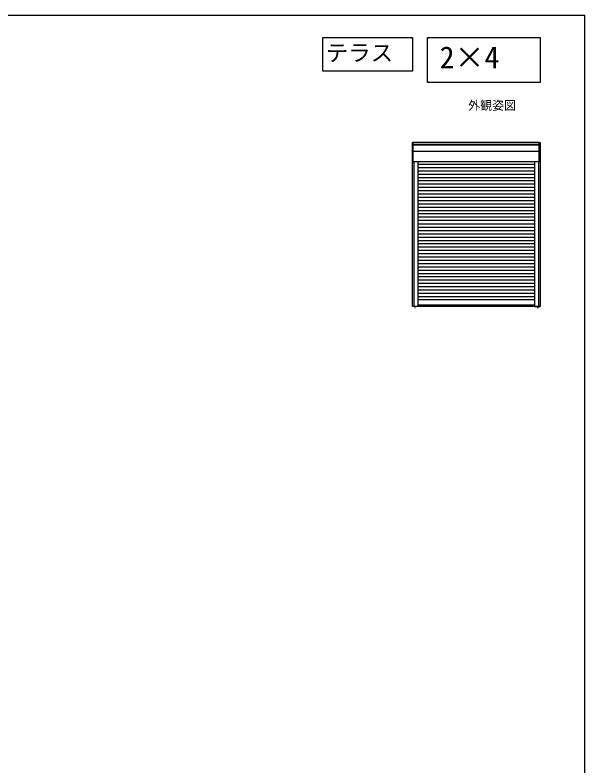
# Model space of a CAD drawing. Units: millimetres, scale not verified. Extents: x -525 to 525, y -783 to 778.
# Drawn here: x 145 to 525, y 247 to 747 of the extents above; entities that cross this region are included whole.
import ezdxf
from ezdxf.enums import TextEntityAlignment as Align

# ---------------------------------------------------------------- set-up
doc = ezdxf.new("R2010")
doc.units = ezdxf.units.MM
doc.header["$LTSCALE"] = 4
for name, color, linetype in [('0-1_USER1', 3, 'Continuous'), ('0-6_YKK_A1', 4, 'Continuous'), ('0-8_YKK_ZWAK', 7, 'Continuous')]:
    doc.layers.add(name, color=color, linetype=linetype)
doc.styles.add('ＭＳ ゴシック', font='')
doc.styles.get('ＭＳ ゴシック').set_extended_font_data('MS Gothic')

msp = doc.modelspace()

# ---------------------------------------------------------------- linework, layer by layer
at = {"layer": '0-1_USER1'}
for points in [[(350, 732.3), (410, 732.3), (410, 709.8), (350, 709.8)], [(420, 732.3), (495, 732.3), (495, 702.3), (420, 702.3)]]:
    msp.add_lwpolyline(points, close=True, dxfattribs=at)
at = {"layer": '0-6_YKK_A1'}
for p, q in [((409.9, 552.954), (409.9, 662.3)), ((410.504, 662.3), (409.9, 662.3)), ((410.45, 649.354), (410.45, 662.246)), ((494.45, 661.02), (410.45, 661.02)), ((494.396, 662.3), (410.504, 662.3)), ((494.396, 662.3), (495, 662.3)), ((494.45, 649.354), (494.45, 662.246)), ((495, 662.3), (495, 552.954)), ((494.45, 660.557), (410.45, 660.557)), ((494.45, 656.355), (410.45, 656.355)), ((494.396, 649.3), (409.9, 649.3)), ((410.75, 649.3), (410.75, 552.9)), ((413.55, 649.3), (413.55, 552.954)), ((491.35, 647.639), (413.55, 647.639)), ((491.35, 649.245), (491.35, 552.954)), ((494.15, 552.9), (494.15, 649.3)), ((494.15, 552.954), (494.15, 649.245)), ((495, 649.05), (495.081, 649.05)), ((491.35, 645.439), (413.55, 645.439)), ((491.35, 643.239), (413.55, 643.239)), ((491.35, 641.039), (413.55, 641.039)), ((491.35, 638.839), (413.55, 638.839)), ((491.35, 636.639), (413.55, 636.639)), ((491.35, 634.439), (413.55, 634.439)), ((491.35, 632.239), (413.55, 632.239)), ((491.35, 630.039), (413.55, 630.039)), ((491.35, 627.839), (413.55, 627.839)), ((491.35, 625.639), (413.55, 625.639)), ((491.35, 623.439), (413.55, 623.439)), ((491.35, 621.239), (413.55, 621.239)), ((491.35, 619.039), (413.55, 619.039)), ((491.35, 616.839), (413.55, 616.839)), ((491.35, 614.639), (413.55, 614.639)), ((491.35, 612.439), (413.55, 612.439)), ((491.35, 610.239), (413.55, 610.239)), ((413.55, 608.039), (491.35, 608.039)), ((413.55, 605.839), (491.35, 605.839)), ((413.55, 603.639), (491.35, 603.639)), ((413.55, 601.439), (491.35, 601.439)), ((413.55, 599.239), (491.35, 599.239)), ((413.55, 597.039), (491.35, 597.039)), ((413.55, 594.839), (491.35, 594.839)), ((413.55, 592.639), (491.35, 592.639)), ((413.55, 590.439), (491.35, 590.439)), ((413.55, 588.239), (491.35, 588.239)), ((413.55, 586.039), (491.35, 586.039)), ((413.55, 583.839), (491.35, 583.839)), ((413.55, 581.639), (491.35, 581.639)), ((413.55, 579.439), (491.35, 579.439)), ((413.55, 577.239), (491.35, 577.239)), ((413.55, 575.039), (491.35, 575.039)), ((413.55, 572.839), (491.35, 572.839)), ((413.55, 570.639), (491.35, 570.639)), ((413.55, 568.439), (491.35, 568.439)), ((413.55, 566.239), (491.35, 566.239)), ((413.55, 564.039), (491.35, 564.039)), ((413.55, 561.839), (491.35, 561.839)), ((413.55, 559.639), (491.35, 559.639)), ((413.55, 557.639), (491.35, 557.639)), ((495, 556.8), (495.311, 556.8)), ((409.9, 553.15), (491.35, 553.15)), ((413.496, 552.9), (409.954, 552.9)), ((411.45, 552.215), (411.45, 551.719)), ((491.35, 553.8), (413.55, 553.8)), ((491.35, 553.15), (495, 553.15)), ((491.404, 552.9), (494.15, 552.9)), ((493.45, 552.278), (493.45, 551.871)), ((494.15, 552.9), (494.946, 552.9))]:
    msp.add_line(p, q, dxfattribs=at)
for centre, start, end in [((410.504, 662.246), 90, 180), ((494.396, 662.246), 360, 90), ((410.504, 649.354), 180, 270), ((494.396, 649.354), 270, 0), ((409.954, 552.954), 180, 270), ((413.496, 552.954), 270, 0), ((491.404, 552.954), 180, 270), ((494.946, 552.954), 270, 0)]:
    msp.add_arc(centre, 0.054, start, end, dxfattribs=at)
at = {"layer": '0-8_YKK_ZWAK'}
msp.add_line((-525, 747.3), (525, 747.3), dxfattribs=at)
msp.add_lwpolyline([(-525, -782.7), (525, -782.7), (525, 747.3)], dxfattribs=at)

# ---------------------------------------------------------------- texts
at = {"layer": '0-1_USER1', "style": 'ＭＳ ゴシック'}
for s, height, p in [('テラス', 11, (352, 713.3)), ('2×4', 14.66, (428, 707.3)), ('外観姿図', 5.865, (447, 682.3))]:
    msp.add_text(s, height=height, dxfattribs=at).set_placement(p, align=Align.BOTTOM_LEFT)

doc.saveas('drawing.dxf')
